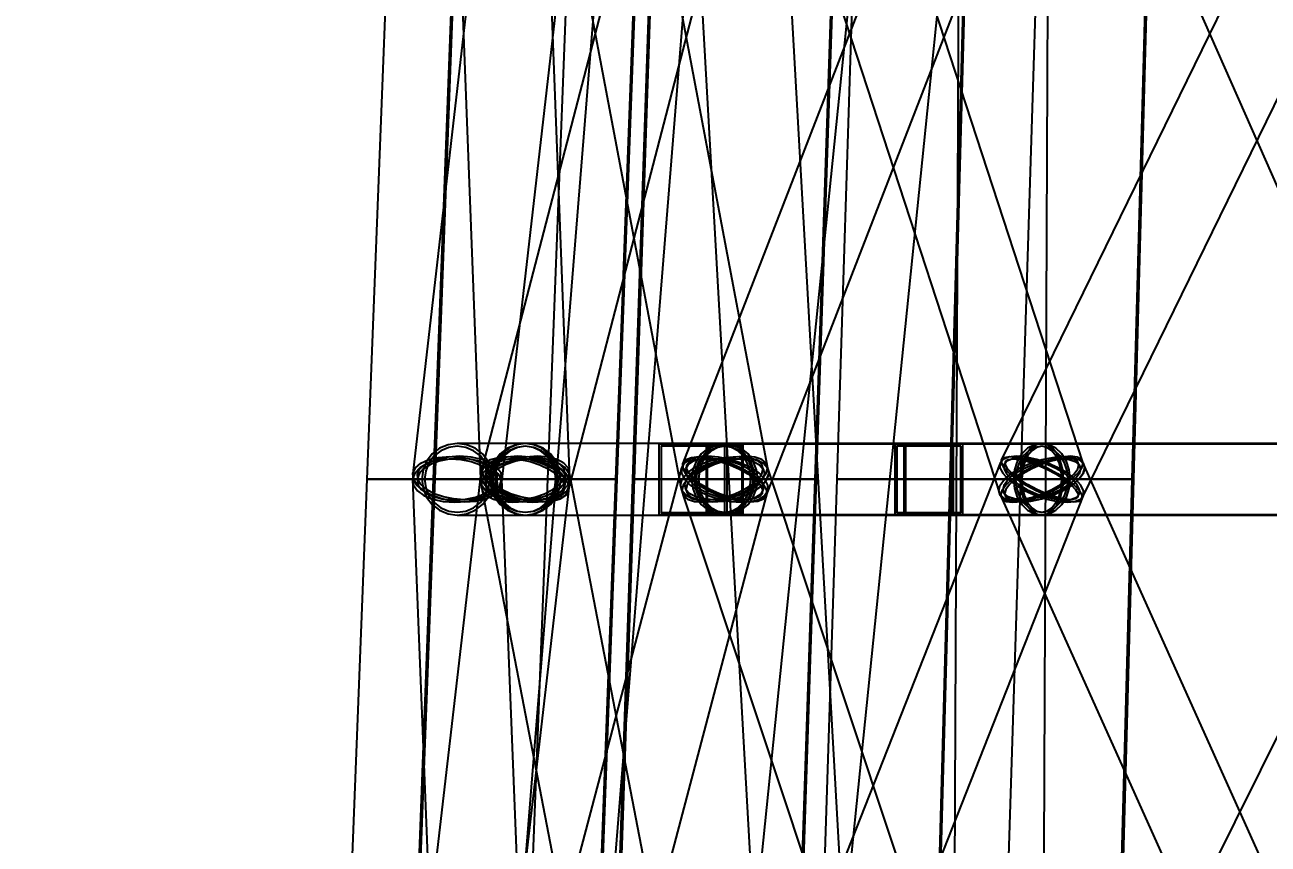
# Model space of a CAD drawing. Header units: millimetres. Extents: x -123812 to 252100, y -3000 to 639000.
# Drawn here: x -13789 to -6728, y 432928 to 437581 of the extents above; entities that cross this region are included whole.
import ezdxf

# ---------------------------------------------------------------- set-up
doc = ezdxf.new("R2010")
doc.units = ezdxf.units.MM
doc.layers.add('D-STR-DIM', color=7, linetype='Continuous', lineweight=13)
doc.layers.add('D-STR-STRC', color=7, linetype='Continuous', lineweight=25)
doc.styles.add('OpenSansCondensed-Light', font='OpenSansCondensed-Light.ttf')
doc.styles.add('TOWER_UNICODE', font='Arial Unicode.ttf')
doc.dimstyles.new('EZDXF', dxfattribs={"dimtxt": 0.25, "dimasz": 0.175, "dimexe": 0.375, "dimexo": 0.125, "dimgap": 0.1, "dimtad": 1, "dimlfac": 100, "dimzin": 12, "dimdsep": 46, "dimtxsty": 'OpenSansCondensed-Light', "dimblk": 'ARCHTICK', "dimcen": 2.5, "dimazin": 3, "dimtfac": 0.5, "dimtmove": 2, "dimatfit": 3})

# ---------------------------------------------------------------- blocks, each defined once
blk = doc.blocks.new('_ARCHTICK')
at = {"color": 0, "linetype": 'BYBLOCK', "const_width": 0.15}
blk.add_lwpolyline([(-0.5, -0.5), (0.5, 0.5)], dxfattribs=at)

msp = doc.modelspace()

# ---------------------------------------------------------------- linework, layer by layer
at = {"layer": 'D-STR-STRC'}
for points in [[(-9563, 450020.2), (-11576, 425020.2), (-11567.4, 425013.4), (-11542.1, 425005.7), (-11501.8, 424997.5), (-11449.4, 424989.6), (-11388.3, 424982.4), (-11322.8, 424976.3), (-11257.3, 424971.9), (-11196.2, 424969.4), (-11143.8, 424969), (-11103.5, 424970.7), (-11078.2, 424974.3), (-11069.6, 424979.8), (-9056.6, 449979.8)], [(-10637.3, 449985.8), (-9226.6, 424985.8), (-9218, 424980), (-9192.6, 424975.6), (-9152.3, 424972.8), (-9099.8, 424971.9), (-9038.7, 424972.9), (-8973, 424975.7), (-8907.4, 424980.2), (-8846.2, 424986.1), (-8793.7, 424992.9), (-8753.4, 425000.2), (-8728.1, 425007.4), (-8719.4, 425014.2), (-10130.1, 450014.2)], [(-7854.1, 450025.7), (-10404.4, 425025.7), (-10395.8, 425020.2), (-10370.6, 425013.4), (-10330.4, 425005.7), (-10278.1, 424997.6), (-10217.1, 424989.6), (-10151.7, 424982.4), (-10086.3, 424976.3), (-10025.4, 424971.9), (-9973.1, 424969.4), (-9932.9, 424969), (-9907.7, 424970.7), (-9899, 424974.3), (-7348.7, 449974.3)], [(-8433.5, 450001.1), (-8542.9, 425001.1), (-8534.2, 424991.8), (-8508.8, 424983), (-8468.5, 424975.4), (-8415.9, 424969.5), (-8354.6, 424965.6), (-8288.9, 424964.1), (-8223.1, 424965.1), (-8161.9, 424968.4), (-8109.3, 424973.9), (-8068.9, 424981.1), (-8043.5, 424989.7), (-8034.9, 424998.9), (-7925.5, 449998.9)], [(-9892.3, 440064.4), (-11192.9, 435064.4), (-11192.3, 435033.3), (-11174.9, 435000), (-11142.1, 434966.7), (-11096, 434935.6), (-11039.7, 434909), (-10977.2, 434888.5), (-10912.5, 434875.7), (-10850.3, 434871.3), (-10794.6, 434875.7), (-10749.4, 434888.5), (-10717.6, 434909), (-10701.5, 434935.6), (-9400.9, 439935.6)], [(-8113.5, 440091), (-10052.1, 435091), (-10052.5, 435064.4), (-10036.8, 435033.3), (-10005.9, 435000), (-9962, 434966.7), (-9908.1, 434935.6), (-9847.9, 434909), (-9785.4, 434888.5), (-9724.9, 434875.7), (-9670.6, 434871.3), (-9626.1, 434875.7), (-9594.4, 434888.5), (-9577.8, 434909), (-7639.3, 439909)], [(-9881.9, 439909), (-8249.2, 434909), (-8224.8, 434888.5), (-8186, 434875.7), (-8135.5, 434871.3), (-8076.7, 434875.7), (-8013.6, 434888.5), (-7950.5, 434909), (-7891.8, 434935.6), (-7841.3, 434966.7), (-7802.7, 435000), (-7778.4, 435033.3), (-7770.1, 435064.4), (-7778.5, 435091), (-9411.2, 440091)], [(-5797.7, 440111.5), (-8242.1, 435111.5), (-8242.4, 435091), (-8227.1, 435064.4), (-8197.3, 435033.3), (-8155, 435000), (-8103, 434966.7), (-8045, 434935.6), (-7984.9, 434909), (-7926.7, 434888.5), (-7874.5, 434875.7), (-7831.8, 434871.3), (-7801.5, 434875.7), (-7785.7, 434888.5), (-5341.2, 439888.5)], [(-8102.7, 439888.5), (-5893, 434888.5), (-5869, 434875.7), (-5831.3, 434871.3), (-5782.3, 434875.7), (-5725.5, 434888.5), (-5664.6, 434909), (-5603.9, 434935.6), (-5547.5, 434966.7), (-5499.2, 435000), (-5462.3, 435033.3), (-5439.3, 435064.4), (-5431.8, 435091), (-5440.4, 435111.5), (-7650.1, 440111.5)], [(-11011, 440033.3), (-11585, 435033.3), (-11582.4, 435000), (-11562.9, 434966.7), (-11527.7, 434935.6), (-11479.2, 434909), (-11420.9, 434888.5), (-11356.5, 434875.7), (-11290.6, 434871.3), (-11227.6, 434875.7), (-11171.8, 434888.5), (-11127, 434909), (-11096.2, 434935.6), (-11081.6, 434966.7), (-10507.7, 439966.7)], [(-11392.3, 440000), (-11200.6, 435000), (-11195.7, 434966.7), (-11173.8, 434935.6), (-11136.5, 434909), (-11086.3, 434888.5), (-11026.6, 434875.7), (-10961.4, 434871.3), (-10895.4, 434875.7), (-10832.8, 434888.5), (-10778, 434909), (-10734.8, 434935.6), (-10706, 434966.7), (-10693.7, 435000), (-10885.4, 440000)], [(-11009.9, 439966.7), (-10065.5, 434966.7), (-10058.4, 434935.6), (-10034.8, 434909), (-9996.1, 434888.5), (-9945.2, 434875.7), (-9885.3, 434871.3), (-9820.6, 434875.7), (-9755.6, 434888.5), (-9694.6, 434909), (-9641.8, 434935.6), (-9600.8, 434966.7), (-9574.4, 435000), (-9564.4, 435033.3), (-10508.8, 440033.3)], [(-5666.7, 435203.2), (-8013.9, 435203.2), (-8045.9, 435196.3), (-8075.7, 435176), (-8101.3, 435143.7), (-8121, 435101.6), (-8133.4, 435052.6), (-8137.6, 435000), (-8133.4, 434947.4), (-8121, 434898.4), (-8101.3, 434856.3), (-8075.7, 434824), (-8045.9, 434803.7), (-8013.9, 434796.8), (-5666.7, 434796.8)], [(-5666.7, 435203.2), (-8013.9, 435203.2), (-8045.9, 435196.3), (-8075.7, 435176), (-8101.3, 435143.7), (-8121, 435101.6), (-8133.4, 435052.6), (-8137.6, 435000), (-8133.4, 434947.4), (-8121, 434898.4), (-8101.3, 434856.3), (-8075.7, 434824), (-8045.9, 434803.7), (-8013.9, 434796.8), (-5666.7, 434796.8)], [(-11276.1, 429966.3), (-10695.5, 434966.3), (-10698, 435000), (-10717.4, 435033.7), (-10752.5, 435065.2), (-10800.9, 435092.2), (-10859.2, 435112.9), (-10923.6, 435125.9), (-10989.5, 435130.4), (-11052.5, 435125.9), (-11108.4, 435112.9), (-11153.3, 435092.2), (-11184.1, 435065.2), (-11198.8, 435033.7), (-11779.4, 430033.7)], [(-10881.5, 430000), (-11079.9, 435000), (-11084.8, 435033.7), (-11106.6, 435065.2), (-11143.9, 435092.2), (-11194.1, 435112.9), (-11253.8, 435125.9), (-11318.9, 435130.4), (-11385, 435125.9), (-11447.5, 435112.9), (-11502.3, 435092.2), (-11545.6, 435065.2), (-11574.4, 435033.7), (-11586.8, 435000), (-11388.4, 430000)], [(-10889.5, 429934.8), (-9569.5, 434934.8), (-9569.9, 434966.3), (-9587, 435000), (-9619.7, 435033.7), (-9665.7, 435065.2), (-9721.8, 435092.2), (-9784.3, 435112.9), (-9848.9, 435125.9), (-9911.2, 435130.4), (-9966.9, 435125.9), (-10012.2, 435112.9), (-10044.2, 435092.2), (-10060.4, 435065.2), (-11380.5, 430065.2)], [(-9732.9, 430033.7), (-10696.7, 435033.7), (-10703.8, 435065.2), (-10727.5, 435092.2), (-10766.1, 435112.9), (-10817.1, 435125.9), (-10876.9, 435130.4), (-10941.5, 435125.9), (-11006.5, 435112.9), (-11067.5, 435092.2), (-11120.3, 435065.2), (-11161.2, 435033.7), (-11187.6, 435000), (-11197.6, 434966.3), (-10233.8, 429966.3)], [(-9746.7, 429907.8), (-7777.2, 434907.8), (-7776.6, 434934.8), (-7792.1, 434966.3), (-7822.8, 435000), (-7866.4, 435033.7), (-7920.1, 435065.2), (-7980.3, 435092.2), (-8042.7, 435112.9), (-8103.1, 435125.9), (-8157.5, 435130.4), (-8202, 435125.9), (-8233.8, 435112.9), (-8250.5, 435092.2), (-10220, 430092.2)], [(-7916.4, 430092.2), (-9580, 435092.2), (-9604.4, 435112.9), (-9643.2, 435125.9), (-9693.7, 435130.4), (-9752.4, 435125.9), (-9815.5, 435112.9), (-9878.4, 435092.2), (-9937.1, 435065.2), (-9987.4, 435033.7), (-10026, 435000), (-10050.2, 434966.3), (-10058.4, 434934.8), (-10050, 434907.8), (-8386.4, 429907.8)], [(-5894.2, 435112.9), (-8378.9, 430112.9), (-8379.4, 430092.2), (-8364.3, 430065.2), (-8334.7, 430033.7), (-8292.7, 430000), (-8241, 429966.3), (-8183.2, 429934.8), (-8123.2, 429907.8), (-8065.2, 429887.1), (-8013, 429874.1), (-7970.2, 429869.6), (-7939.8, 429874.1), (-7923.8, 429887.1), (-5439.1, 434887.1)], [(-5538.2, 430112.9), (-7788.2, 435112.9), (-7812.1, 435125.9), (-7849.8, 435130.4), (-7898.7, 435125.9), (-7955.5, 435112.9), (-8016.2, 435092.2), (-8076.7, 435065.2), (-8133, 435033.7), (-8181.2, 435000), (-8217.9, 434966.3), (-8240.8, 434934.8), (-8248.2, 434907.8), (-8239.6, 434887.1), (-5989.6, 429887.1)]]:
    msp.add_lwpolyline(points, dxfattribs=at)
for points in [[(-11847.2, 435000), (-10819.5, 435000), (-10625.5, 440000), (-11652.2, 440000)], [(-11469.5, 435000), (-10424.9, 435000), (-10238.2, 440000), (-11280.5, 440000)], [(-11461, 435000), (-10433.3, 435000), (-10246, 440000), (-11272.7, 440000)], [(-10337.3, 435000), (-9292.6, 435000), (-9125.4, 440000), (-10167.7, 440000)], [(-10328.8, 435000), (-9301.1, 435000), (-9133.2, 440000), (-10159.9, 440000)], [(-9177.9, 435000), (-8133.3, 435000), (-7975.7, 440000), (-9018.1, 440000)], [(-8536.2, 435000), (-7491.6, 435000), (-7355.2, 440000), (-8397.5, 440000)], [(-8527.7, 435000), (-7500.1, 435000), (-7363, 440000), (-8389.7, 440000)], [(-11534.8, 435000), (-11527.9, 434947.4), (-11507.8, 434898.4), (-11475.8, 434856.3), (-11434.1, 434824), (-11385.5, 434803.7), (-11333.3, 434796.8), (-10947.2, 434796.8), (-10895, 434803.7), (-10846.4, 434824), (-10804.7, 434856.3), (-10772.7, 434898.4), (-10752.6, 434947.4), (-10745.7, 435000), (-10752.6, 435052.6), (-10772.7, 435101.6), (-10804.7, 435143.7), (-10846.4, 435176), (-10895, 435196.3), (-10947.2, 435203.2), (-11333.3, 435203.2), (-11385.5, 435196.3), (-11434.1, 435176), (-11475.8, 435143.7), (-11507.8, 435101.6), (-11527.9, 435052.6)], [(-11534.8, 435000), (-11527.9, 434947.4), (-11507.8, 434898.4), (-11475.8, 434856.3), (-11434.1, 434824), (-11385.5, 434803.7), (-11333.3, 434796.8), (-11281.2, 434803.7), (-11232.6, 434824), (-11190.9, 434856.3), (-11158.9, 434898.4), (-11138.7, 434947.4), (-11131.9, 435000), (-11138.7, 435052.6), (-11158.9, 435101.6), (-11190.9, 435143.7), (-11232.6, 435176), (-11281.2, 435196.3), (-11333.3, 435203.2), (-11385.5, 435196.3), (-11434.1, 435176), (-11475.8, 435143.7), (-11507.8, 435101.6), (-11527.9, 435052.6)], [(-11534.8, 435000), (-11527.9, 434947.4), (-11507.8, 434898.4), (-11475.8, 434856.3), (-11434.1, 434824), (-11385.5, 434803.7), (-11333.3, 434796.8), (-10947.2, 434796.8), (-10895, 434803.7), (-10846.4, 434824), (-10804.7, 434856.3), (-10772.7, 434898.4), (-10752.6, 434947.4), (-10745.7, 435000), (-10752.6, 435052.6), (-10772.7, 435101.6), (-10804.7, 435143.7), (-10846.4, 435176), (-10895, 435196.3), (-10947.2, 435203.2), (-11333.3, 435203.2), (-11385.5, 435196.3), (-11434.1, 435176), (-11475.8, 435143.7), (-11507.8, 435101.6), (-11527.9, 435052.6)], [(-11534.8, 435000), (-11527.9, 434947.4), (-11507.8, 434898.4), (-11475.8, 434856.3), (-11434.1, 434824), (-11385.5, 434803.7), (-11333.3, 434796.8), (-11281.2, 434803.7), (-11232.6, 434824), (-11190.9, 434856.3), (-11158.9, 434898.4), (-11138.7, 434947.4), (-11131.9, 435000), (-11138.7, 435052.6), (-11158.9, 435101.6), (-11190.9, 435143.7), (-11232.6, 435176), (-11281.2, 435196.3), (-11333.3, 435203.2), (-11385.5, 435196.3), (-11434.1, 435176), (-11475.8, 435143.7), (-11507.8, 435101.6), (-11527.9, 435052.6)], [(-11518.9, 435000), (-11512.6, 434951.5), (-11494.1, 434906.4), (-11464.6, 434867.6), (-11426.1, 434837.9), (-11381.4, 434819.2), (-11333.3, 434812.8), (-11285.3, 434819.2), (-11240.5, 434837.9), (-11202.1, 434867.6), (-11172.6, 434906.4), (-11154.1, 434951.5), (-11147.7, 435000), (-11154.1, 435048.5), (-11172.6, 435093.6), (-11202.1, 435132.4), (-11240.5, 435162.1), (-11285.3, 435180.8), (-11333.3, 435187.2), (-11381.4, 435180.8), (-11426.1, 435162.1), (-11464.6, 435132.4), (-11494.1, 435093.6), (-11512.6, 435048.5)], [(-11518.9, 435000), (-11512.6, 434951.5), (-11494.1, 434906.4), (-11464.6, 434867.6), (-11426.1, 434837.9), (-11381.4, 434819.2), (-11333.3, 434812.8), (-11285.3, 434819.2), (-11240.5, 434837.9), (-11202.1, 434867.6), (-11172.6, 434906.4), (-11154.1, 434951.5), (-11147.7, 435000), (-11154.1, 435048.5), (-11172.6, 435093.6), (-11202.1, 435132.4), (-11240.5, 435162.1), (-11285.3, 435180.8), (-11333.3, 435187.2), (-11381.4, 435180.8), (-11426.1, 435162.1), (-11464.6, 435132.4), (-11494.1, 435093.6), (-11512.6, 435048.5)], [(-11148.6, 435000), (-11141.8, 434947.4), (-11121.6, 434898.4), (-11089.6, 434856.3), (-11047.9, 434824), (-10999.3, 434803.7), (-10947.2, 434796.8), (-10895, 434803.7), (-10846.4, 434824), (-10804.7, 434856.3), (-10772.7, 434898.4), (-10752.6, 434947.4), (-10745.7, 435000), (-10752.6, 435052.6), (-10772.7, 435101.6), (-10804.7, 435143.7), (-10846.4, 435176), (-10895, 435196.3), (-10947.2, 435203.2), (-10999.3, 435196.3), (-11047.9, 435176), (-11089.6, 435143.7), (-11121.6, 435101.6), (-11141.8, 435052.6)], [(-11148.6, 435000), (-11141.8, 434947.4), (-11121.6, 434898.4), (-11089.6, 434856.3), (-11047.9, 434824), (-10999.3, 434803.7), (-10947.2, 434796.8), (-10895, 434803.7), (-10846.4, 434824), (-10804.7, 434856.3), (-10772.7, 434898.4), (-10752.6, 434947.4), (-10745.7, 435000), (-10752.6, 435052.6), (-10772.7, 435101.6), (-10804.7, 435143.7), (-10846.4, 435176), (-10895, 435196.3), (-10947.2, 435203.2), (-10999.3, 435196.3), (-11047.9, 435176), (-11089.6, 435143.7), (-11121.6, 435101.6), (-11141.8, 435052.6)], [(-11134.9, 435000), (-11128.5, 434947.4), (-11109.7, 434898.4), (-11079.9, 434856.3), (-11041, 434824), (-10995.7, 434803.7), (-10947.2, 434796.8), (-9815, 434796.8), (-9766.4, 434803.7), (-9721.1, 434824), (-9682.2, 434856.3), (-9652.4, 434898.4), (-9633.6, 434947.4), (-9627.2, 435000), (-9633.6, 435052.6), (-9652.4, 435101.6), (-9682.2, 435143.7), (-9721.1, 435176), (-9766.4, 435196.3), (-9815, 435203.2), (-10947.2, 435203.2), (-10995.7, 435196.3), (-11041, 435176), (-11079.9, 435143.7), (-11109.7, 435101.6), (-11128.5, 435052.6)], [(-11134.9, 435000), (-11128.5, 434947.4), (-11109.7, 434898.4), (-11079.9, 434856.3), (-11041, 434824), (-10995.7, 434803.7), (-10947.2, 434796.8), (-10898.6, 434803.7), (-10853.3, 434824), (-10814.4, 434856.3), (-10784.6, 434898.4), (-10765.8, 434947.4), (-10759.4, 435000), (-10765.8, 435052.6), (-10784.6, 435101.6), (-10814.4, 435143.7), (-10853.3, 435176), (-10898.6, 435196.3), (-10947.2, 435203.2), (-10995.7, 435196.3), (-11041, 435176), (-11079.9, 435143.7), (-11109.7, 435101.6), (-11128.5, 435052.6)], [(-11134.9, 435000), (-11128.5, 434947.4), (-11109.7, 434898.4), (-11079.9, 434856.3), (-11041, 434824), (-10995.7, 434803.7), (-10947.2, 434796.8), (-9815, 434796.8), (-9766.4, 434803.7), (-9721.1, 434824), (-9682.2, 434856.3), (-9652.4, 434898.4), (-9633.6, 434947.4), (-9627.2, 435000), (-9633.6, 435052.6), (-9652.4, 435101.6), (-9682.2, 435143.7), (-9721.1, 435176), (-9766.4, 435196.3), (-9815, 435203.2), (-10947.2, 435203.2), (-10995.7, 435196.3), (-11041, 435176), (-11079.9, 435143.7), (-11109.7, 435101.6), (-11128.5, 435052.6)], [(-11134.9, 435000), (-11128.5, 434947.4), (-11109.7, 434898.4), (-11079.9, 434856.3), (-11041, 434824), (-10995.7, 434803.7), (-10947.2, 434796.8), (-10898.6, 434803.7), (-10853.3, 434824), (-10814.4, 434856.3), (-10784.6, 434898.4), (-10765.8, 434947.4), (-10759.4, 435000), (-10765.8, 435052.6), (-10784.6, 435101.6), (-10814.4, 435143.7), (-10853.3, 435176), (-10898.6, 435196.3), (-10947.2, 435203.2), (-10995.7, 435196.3), (-11041, 435176), (-11079.9, 435143.7), (-11109.7, 435101.6), (-11128.5, 435052.6)], [(-11132.8, 435000), (-11126.4, 434951.5), (-11107.9, 434906.4), (-11078.4, 434867.6), (-11040, 434837.9), (-10995.2, 434819.2), (-10947.2, 434812.8), (-10899.1, 434819.2), (-10854.4, 434837.9), (-10815.9, 434867.6), (-10786.4, 434906.4), (-10767.9, 434951.5), (-10761.6, 435000), (-10767.9, 435048.5), (-10786.4, 435093.6), (-10815.9, 435132.4), (-10854.4, 435162.1), (-10899.1, 435180.8), (-10947.2, 435187.2), (-10995.2, 435180.8), (-11040, 435162.1), (-11078.4, 435132.4), (-11107.9, 435093.6), (-11126.4, 435048.5)], [(-11132.8, 435000), (-11126.4, 434951.5), (-11107.9, 434906.4), (-11078.4, 434867.6), (-11040, 434837.9), (-10995.2, 434819.2), (-10947.2, 434812.8), (-10899.1, 434819.2), (-10854.4, 434837.9), (-10815.9, 434867.6), (-10786.4, 434906.4), (-10767.9, 434951.5), (-10761.6, 435000), (-10767.9, 435048.5), (-10786.4, 435093.6), (-10815.9, 435132.4), (-10854.4, 435162.1), (-10899.1, 435180.8), (-10947.2, 435187.2), (-10995.2, 435180.8), (-11040, 435162.1), (-11078.4, 435132.4), (-11107.9, 435093.6), (-11126.4, 435048.5)], [(-11120.1, 435000), (-11114.2, 434951.5), (-11096.9, 434906.4), (-11069.5, 434867.6), (-11033.6, 434837.9), (-10991.9, 434819.2), (-10947.2, 434812.8), (-10902.4, 434819.2), (-10860.7, 434837.9), (-10824.9, 434867.6), (-10797.4, 434906.4), (-10780.1, 434951.5), (-10774.2, 435000), (-10780.1, 435048.5), (-10797.4, 435093.6), (-10824.9, 435132.4), (-10860.7, 435162.1), (-10902.4, 435180.8), (-10947.2, 435187.2), (-10991.9, 435180.8), (-11033.6, 435162.1), (-11069.5, 435132.4), (-11096.9, 435093.6), (-11114.2, 435048.5)], [(-11120.1, 435000), (-11114.2, 434951.5), (-11096.9, 434906.4), (-11069.5, 434867.6), (-11033.6, 434837.9), (-10991.9, 434819.2), (-10947.2, 434812.8), (-10902.4, 434819.2), (-10860.7, 434837.9), (-10824.9, 434867.6), (-10797.4, 434906.4), (-10780.1, 434951.5), (-10774.2, 435000), (-10780.1, 435048.5), (-10797.4, 435093.6), (-10824.9, 435132.4), (-10860.7, 435162.1), (-10902.4, 435180.8), (-10947.2, 435187.2), (-10991.9, 435180.8), (-11033.6, 435162.1), (-11069.5, 435132.4), (-11096.9, 435093.6), (-11114.2, 435048.5)], [(-10187.8, 434800), (-8462.4, 434800), (-8462.4, 435200), (-10187.8, 435200)], [(-9801.4, 435200), (-10187.8, 435200), (-10187.8, 434800), (-9801.4, 434800)], [(-10187.8, 434800), (-8462.4, 434800), (-8462.4, 435200), (-10187.8, 435200)], [(-9801.4, 435200), (-10187.8, 435200), (-10187.8, 434800), (-9801.4, 434800)], [(-9813, 435188), (-10176.2, 435188), (-10176.2, 434812), (-9813, 434812)], [(-9813, 435188), (-10176.2, 435188), (-10176.2, 434812), (-9813, 434812)], [(-10002.7, 435000), (-9996.3, 434947.4), (-9977.5, 434898.4), (-9947.7, 434856.3), (-9908.8, 434824), (-9863.5, 434803.7), (-9815, 434796.8), (-9766.4, 434803.7), (-9721.1, 434824), (-9682.2, 434856.3), (-9652.4, 434898.4), (-9633.6, 434947.4), (-9627.2, 435000), (-9633.6, 435052.6), (-9652.4, 435101.6), (-9682.2, 435143.7), (-9721.1, 435176), (-9766.4, 435196.3), (-9815, 435203.2), (-9863.5, 435196.3), (-9908.8, 435176), (-9947.7, 435143.7), (-9977.5, 435101.6), (-9996.3, 435052.6)], [(-10002.7, 435000), (-9996.3, 434947.4), (-9977.5, 434898.4), (-9947.7, 434856.3), (-9908.8, 434824), (-9863.5, 434803.7), (-9815, 434796.8), (-9766.4, 434803.7), (-9721.1, 434824), (-9682.2, 434856.3), (-9652.4, 434898.4), (-9633.6, 434947.4), (-9627.2, 435000), (-9633.6, 435052.6), (-9652.4, 435101.6), (-9682.2, 435143.7), (-9721.1, 435176), (-9766.4, 435196.3), (-9815, 435203.2), (-9863.5, 435196.3), (-9908.8, 435176), (-9947.7, 435143.7), (-9977.5, 435101.6), (-9996.3, 435052.6)], [(-9987.9, 435000), (-9982, 434951.5), (-9964.7, 434906.4), (-9937.2, 434867.6), (-9901.4, 434837.9), (-9859.7, 434819.2), (-9815, 434812.8), (-9770.2, 434819.2), (-9728.5, 434837.9), (-9692.7, 434867.6), (-9665.2, 434906.4), (-9647.9, 434951.5), (-9642, 435000), (-9647.9, 435048.5), (-9665.2, 435093.6), (-9692.7, 435132.4), (-9728.5, 435162.1), (-9770.2, 435180.8), (-9815, 435187.2), (-9859.7, 435180.8), (-9901.4, 435162.1), (-9937.2, 435132.4), (-9964.7, 435093.6), (-9982, 435048.5)], [(-9987.9, 435000), (-9982, 434951.5), (-9964.7, 434906.4), (-9937.2, 434867.6), (-9901.4, 434837.9), (-9859.7, 434819.2), (-9815, 434812.8), (-9770.2, 434819.2), (-9728.5, 434837.9), (-9692.7, 434867.6), (-9665.2, 434906.4), (-9647.9, 434951.5), (-9642, 435000), (-9647.9, 435048.5), (-9665.2, 435093.6), (-9692.7, 435132.4), (-9728.5, 435162.1), (-9770.2, 435180.8), (-9815, 435187.2), (-9859.7, 435180.8), (-9901.4, 435162.1), (-9937.2, 435132.4), (-9964.7, 435093.6), (-9982, 435048.5)], [(-9976.2, 435000), (-9970.7, 434947.4), (-9954.6, 434898.4), (-9928.9, 434856.3), (-9895.6, 434824), (-9856.7, 434803.7), (-9815, 434796.8), (-8013.9, 434796.8), (-7972.2, 434803.7), (-7933.3, 434824), (-7899.9, 434856.3), (-7874.3, 434898.4), (-7858.2, 434947.4), (-7852.7, 435000), (-7858.2, 435052.6), (-7874.3, 435101.6), (-7899.9, 435143.7), (-7933.3, 435176), (-7972.2, 435196.3), (-8013.9, 435203.2), (-9815, 435203.2), (-9856.7, 435196.3), (-9895.6, 435176), (-9928.9, 435143.7), (-9954.6, 435101.6), (-9970.7, 435052.6)], [(-9976.2, 435000), (-9970.7, 434947.4), (-9954.6, 434898.4), (-9928.9, 434856.3), (-9895.6, 434824), (-9856.7, 434803.7), (-9815, 434796.8), (-9773.2, 434803.7), (-9734.3, 434824), (-9701, 434856.3), (-9675.3, 434898.4), (-9659.2, 434947.4), (-9653.7, 435000), (-9659.2, 435052.6), (-9675.3, 435101.6), (-9701, 435143.7), (-9734.3, 435176), (-9773.2, 435196.3), (-9815, 435203.2), (-9856.7, 435196.3), (-9895.6, 435176), (-9928.9, 435143.7), (-9954.6, 435101.6), (-9970.7, 435052.6)], [(-9976.2, 435000), (-9970.7, 434947.4), (-9954.6, 434898.4), (-9928.9, 434856.3), (-9895.6, 434824), (-9856.7, 434803.7), (-9815, 434796.8), (-8013.9, 434796.8), (-7972.2, 434803.7), (-7933.3, 434824), (-7899.9, 434856.3), (-7874.3, 434898.4), (-7858.2, 434947.4), (-7852.7, 435000), (-7858.2, 435052.6), (-7874.3, 435101.6), (-7899.9, 435143.7), (-7933.3, 435176), (-7972.2, 435196.3), (-8013.9, 435203.2), (-9815, 435203.2), (-9856.7, 435196.3), (-9895.6, 435176), (-9928.9, 435143.7), (-9954.6, 435101.6), (-9970.7, 435052.6)], [(-9976.2, 435000), (-9970.7, 434947.4), (-9954.6, 434898.4), (-9928.9, 434856.3), (-9895.6, 434824), (-9856.7, 434803.7), (-9815, 434796.8), (-9773.2, 434803.7), (-9734.3, 434824), (-9701, 434856.3), (-9675.3, 434898.4), (-9659.2, 434947.4), (-9653.7, 435000), (-9659.2, 435052.6), (-9675.3, 435101.6), (-9701, 435143.7), (-9734.3, 435176), (-9773.2, 435196.3), (-9815, 435203.2), (-9856.7, 435196.3), (-9895.6, 435176), (-9928.9, 435143.7), (-9954.6, 435101.6), (-9970.7, 435052.6)], [(-9963.5, 435000), (-9958.4, 434951.5), (-9943.6, 434906.4), (-9920, 434867.6), (-9889.2, 434837.9), (-9853.4, 434819.2), (-9815, 434812.8), (-9776.5, 434819.2), (-9740.7, 434837.9), (-9709.9, 434867.6), (-9686.3, 434906.4), (-9671.5, 434951.5), (-9666.4, 435000), (-9671.5, 435048.5), (-9686.3, 435093.6), (-9709.9, 435132.4), (-9740.7, 435162.1), (-9776.5, 435180.8), (-9815, 435187.2), (-9853.4, 435180.8), (-9889.2, 435162.1), (-9920, 435132.4), (-9943.6, 435093.6), (-9958.4, 435048.5)], [(-9963.5, 435000), (-9958.4, 434951.5), (-9943.6, 434906.4), (-9920, 434867.6), (-9889.2, 434837.9), (-9853.4, 434819.2), (-9815, 434812.8), (-9776.5, 434819.2), (-9740.7, 434837.9), (-9709.9, 434867.6), (-9686.3, 434906.4), (-9671.5, 434951.5), (-9666.4, 435000), (-9671.5, 435048.5), (-9686.3, 435093.6), (-9709.9, 435132.4), (-9740.7, 435162.1), (-9776.5, 435180.8), (-9815, 435187.2), (-9853.4, 435180.8), (-9889.2, 435162.1), (-9920, 435132.4), (-9943.6, 435093.6), (-9958.4, 435048.5)], [(-9920.4, 434800), (-4891.9, 434800), (-4891.9, 435200), (-9920.4, 435200)], [(-9709.5, 435200), (-9920.4, 435200), (-9920.4, 434800), (-9709.5, 434800)], [(-9715.8, 435188), (-9914.1, 435188), (-9914.1, 434812), (-9715.8, 434812)], [(-8462.4, 435200), (-8848.8, 435200), (-8848.8, 434800), (-8462.4, 434800)], [(-8462.4, 435200), (-8848.8, 435200), (-8848.8, 434800), (-8462.4, 434800)], [(-8474, 435188), (-8837.2, 435188), (-8837.2, 434812), (-8474, 434812)], [(-8474, 435188), (-8837.2, 435188), (-8837.2, 434812), (-8474, 434812)], [(-8797, 434800), (-4855.9, 434800), (-4855.9, 435200), (-8797, 435200)], [(-8514.2, 435200), (-8797, 435200), (-8797, 434800), (-8514.2, 434800)], [(-8797, 434800), (-4855.9, 434800), (-4855.9, 435200), (-8797, 435200)], [(-8514.2, 435200), (-8797, 435200), (-8797, 434800), (-8514.2, 434800)], [(-8522.7, 435188), (-8788.5, 435188), (-8788.5, 434812), (-8522.7, 434812)], [(-8522.7, 435188), (-8788.5, 435188), (-8788.5, 434812), (-8522.7, 434812)], [(-8175.1, 435000), (-8169.6, 434947.4), (-8153.5, 434898.4), (-8127.9, 434856.3), (-8094.5, 434824), (-8055.6, 434803.7), (-8013.9, 434796.8), (-7972.2, 434803.7), (-7933.3, 434824), (-7899.9, 434856.3), (-7874.3, 434898.4), (-7858.2, 434947.4), (-7852.7, 435000), (-7858.2, 435052.6), (-7874.3, 435101.6), (-7899.9, 435143.7), (-7933.3, 435176), (-7972.2, 435196.3), (-8013.9, 435203.2), (-8055.6, 435196.3), (-8094.5, 435176), (-8127.9, 435143.7), (-8153.5, 435101.6), (-8169.6, 435052.6)], [(-8175.1, 435000), (-8169.6, 434947.4), (-8153.5, 434898.4), (-8127.9, 434856.3), (-8094.5, 434824), (-8055.6, 434803.7), (-8013.9, 434796.8), (-7972.2, 434803.7), (-7933.3, 434824), (-7899.9, 434856.3), (-7874.3, 434898.4), (-7858.2, 434947.4), (-7852.7, 435000), (-7858.2, 435052.6), (-7874.3, 435101.6), (-7899.9, 435143.7), (-7933.3, 435176), (-7972.2, 435196.3), (-8013.9, 435203.2), (-8055.6, 435196.3), (-8094.5, 435176), (-8127.9, 435143.7), (-8153.5, 435101.6), (-8169.6, 435052.6)], [(-8162.4, 435000), (-8157.3, 434951.5), (-8142.5, 434906.4), (-8118.9, 434867.6), (-8088.1, 434837.9), (-8052.3, 434819.2), (-8013.9, 434812.8), (-7975.4, 434819.2), (-7939.6, 434837.9), (-7908.9, 434867.6), (-7885.3, 434906.4), (-7870.4, 434951.5), (-7865.4, 435000), (-7870.4, 435048.5), (-7885.3, 435093.6), (-7908.9, 435132.4), (-7939.6, 435162.1), (-7975.4, 435180.8), (-8013.9, 435187.2), (-8052.3, 435180.8), (-8088.1, 435162.1), (-8118.9, 435132.4), (-8142.5, 435093.6), (-8157.3, 435048.5)], [(-8162.4, 435000), (-8157.3, 434951.5), (-8142.5, 434906.4), (-8118.9, 434867.6), (-8088.1, 434837.9), (-8052.3, 434819.2), (-8013.9, 434812.8), (-7975.4, 434819.2), (-7939.6, 434837.9), (-7908.9, 434867.6), (-7885.3, 434906.4), (-7870.4, 434951.5), (-7865.4, 435000), (-7870.4, 435048.5), (-7885.3, 435093.6), (-7908.9, 435132.4), (-7939.6, 435162.1), (-7975.4, 435180.8), (-8013.9, 435187.2), (-8052.3, 435180.8), (-8088.1, 435162.1), (-8118.9, 435132.4), (-8142.5, 435093.6), (-8157.3, 435048.5)], [(-8137.6, 435000), (-8133.4, 434947.4), (-8121, 434898.4), (-8101.3, 434856.3), (-8075.7, 434824), (-8045.9, 434803.7), (-8013.9, 434796.8), (-7981.9, 434803.7), (-7952, 434824), (-7926.4, 434856.3), (-7906.7, 434898.4), (-7894.4, 434947.4), (-7890.2, 435000), (-7894.4, 435052.6), (-7906.7, 435101.6), (-7926.4, 435143.7), (-7952, 435176), (-7981.9, 435196.3), (-8013.9, 435203.2), (-8045.9, 435196.3), (-8075.7, 435176), (-8101.3, 435143.7), (-8121, 435101.6), (-8133.4, 435052.6)], [(-8137.6, 435000), (-8133.4, 434947.4), (-8121, 434898.4), (-8101.3, 434856.3), (-8075.7, 434824), (-8045.9, 434803.7), (-8013.9, 434796.8), (-7981.9, 434803.7), (-7952, 434824), (-7926.4, 434856.3), (-7906.7, 434898.4), (-7894.4, 434947.4), (-7890.2, 435000), (-7894.4, 435052.6), (-7906.7, 435101.6), (-7926.4, 435143.7), (-7952, 435176), (-7981.9, 435196.3), (-8013.9, 435203.2), (-8045.9, 435196.3), (-8075.7, 435176), (-8101.3, 435143.7), (-8121, 435101.6), (-8133.4, 435052.6)], [(-8127.8, 435000), (-8124, 434951.5), (-8112.6, 434906.4), (-8094.5, 434867.6), (-8070.9, 434837.9), (-8043.4, 434819.2), (-8013.9, 434812.8), (-7984.4, 434819.2), (-7956.9, 434837.9), (-7933.3, 434867.6), (-7915.2, 434906.4), (-7903.8, 434951.5), (-7899.9, 435000), (-7903.8, 435048.5), (-7915.2, 435093.6), (-7933.3, 435132.4), (-7956.9, 435162.1), (-7984.4, 435180.8), (-8013.9, 435187.2), (-8043.4, 435180.8), (-8070.9, 435162.1), (-8094.5, 435132.4), (-8112.6, 435093.6), (-8124, 435048.5)], [(-8127.8, 435000), (-8124, 434951.5), (-8112.6, 434906.4), (-8094.5, 434867.6), (-8070.9, 434837.9), (-8043.4, 434819.2), (-8013.9, 434812.8), (-7984.4, 434819.2), (-7956.9, 434837.9), (-7933.3, 434867.6), (-7915.2, 434906.4), (-7903.8, 434951.5), (-7899.9, 435000), (-7903.8, 435048.5), (-7915.2, 435093.6), (-7933.3, 435132.4), (-7956.9, 435162.1), (-7984.4, 435180.8), (-8013.9, 435187.2), (-8043.4, 435180.8), (-8070.9, 435162.1), (-8094.5, 435132.4), (-8112.6, 435093.6), (-8124, 435048.5)], [(-11586.8, 435000), (-11581.9, 434966.3), (-11560, 434934.8), (-11522.8, 434907.8), (-11472.6, 434887.1), (-11412.9, 434874.1), (-11347.8, 434869.6), (-11281.7, 434874.1), (-11219.1, 434887.1), (-11164.3, 434907.8), (-11121.1, 434934.8), (-11092.3, 434966.3), (-11079.9, 435000), (-11084.8, 435033.7), (-11106.6, 435065.2), (-11143.9, 435092.2), (-11194.1, 435112.9), (-11253.8, 435125.9), (-11318.9, 435130.4), (-11385, 435125.9), (-11447.5, 435112.9), (-11502.3, 435092.2), (-11545.6, 435065.2), (-11574.4, 435033.7)], [(-11084.2, 435000), (-11081.6, 434966.7), (-11096.2, 434935.6), (-11127, 434909), (-11171.8, 434888.5), (-11227.6, 434875.7), (-11290.6, 434871.3), (-11356.5, 434875.7), (-11420.9, 434888.5), (-11479.2, 434909), (-11527.7, 434935.6), (-11562.9, 434966.7), (-11582.4, 435000), (-11585, 435033.3), (-11570.4, 435064.4), (-11539.7, 435091), (-11494.9, 435111.5), (-11439.1, 435124.3), (-11376.1, 435128.7), (-11310.2, 435124.3), (-11245.8, 435111.5), (-11187.4, 435091), (-11139, 435064.4), (-11103.8, 435033.3)], [(-11561.8, 435000), (-11557.4, 434969.6), (-11537.7, 434941.2), (-11504.1, 434916.9), (-11458.9, 434898.2), (-11405.1, 434886.5), (-11346.4, 434882.5), (-11286.8, 434886.5), (-11230.4, 434898.2), (-11181, 434916.9), (-11142, 434941.2), (-11116, 434969.6), (-11104.8, 435000), (-11109.2, 435030.4), (-11128.9, 435058.8), (-11162.5, 435083.1), (-11207.8, 435101.8), (-11261.6, 435113.5), (-11320.3, 435117.5), (-11379.9, 435113.5), (-11436.3, 435101.8), (-11485.7, 435083.1), (-11524.7, 435058.8), (-11550.7, 435030.4)], [(-11108.7, 435000), (-11106.4, 434970), (-11119.6, 434942), (-11147.3, 434917.9), (-11187.7, 434899.5), (-11238, 434887.9), (-11294.8, 434883.9), (-11354.2, 434887.9), (-11412.2, 434899.5), (-11464.9, 434917.9), (-11508.6, 434942), (-11540.3, 434970), (-11557.9, 435000), (-11560.2, 435030), (-11547.1, 435058), (-11519.4, 435082.1), (-11479, 435100.5), (-11428.7, 435112.1), (-11371.9, 435116.1), (-11312.4, 435112.1), (-11254.4, 435100.5), (-11201.8, 435082.1), (-11158.1, 435058), (-11126.4, 435030)], [(-10693.7, 435000), (-10706, 434966.7), (-10734.8, 434935.6), (-10778, 434909), (-10832.8, 434888.5), (-10895.4, 434875.7), (-10961.4, 434871.3), (-11026.6, 434875.7), (-11086.3, 434888.5), (-11136.5, 434909), (-11173.8, 434935.6), (-11195.7, 434966.7), (-11200.6, 435000), (-11188.3, 435033.3), (-11159.5, 435064.4), (-11116.3, 435091), (-11061.5, 435111.5), (-10999, 435124.3), (-10932.9, 435128.7), (-10867.8, 435124.3), (-10808.1, 435111.5), (-10757.8, 435091), (-10720.5, 435064.4), (-10698.6, 435033.3)], [(-11196.3, 435000), (-11176.9, 434966.3), (-11141.8, 434934.8), (-11093.4, 434907.8), (-11035.1, 434887.1), (-10970.8, 434874.1), (-10904.8, 434869.6), (-10841.8, 434874.1), (-10785.9, 434887.1), (-10741, 434907.8), (-10710.2, 434934.8), (-10695.5, 434966.3), (-10698, 435000), (-10717.4, 435033.7), (-10752.5, 435065.2), (-10800.9, 435092.2), (-10859.2, 435112.9), (-10923.6, 435125.9), (-10989.5, 435130.4), (-11052.5, 435125.9), (-11108.4, 435112.9), (-11153.3, 435092.2), (-11184.1, 435065.2), (-11198.8, 435033.7)], [(-11187.6, 435000), (-11197.6, 434966.3), (-11190.5, 434934.8), (-11166.9, 434907.8), (-11128.2, 434887.1), (-11077.3, 434874.1), (-11017.4, 434869.6), (-10952.8, 434874.1), (-10887.8, 434887.1), (-10826.8, 434907.8), (-10774.1, 434934.8), (-10733.1, 434966.3), (-10706.7, 435000), (-10696.7, 435033.7), (-10703.8, 435065.2), (-10727.5, 435092.2), (-10766.1, 435112.9), (-10817.1, 435125.9), (-10876.9, 435130.4), (-10941.5, 435125.9), (-11006.5, 435112.9), (-11067.5, 435092.2), (-11120.3, 435065.2), (-11161.2, 435033.7)], [(-10719.4, 435000), (-10702.1, 434966.7), (-10701.5, 434935.6), (-10717.6, 434909), (-10749.4, 434888.5), (-10794.6, 434875.7), (-10850.3, 434871.3), (-10912.5, 434875.7), (-10977.2, 434888.5), (-11039.7, 434909), (-11096, 434935.6), (-11142.1, 434966.7), (-11174.9, 435000), (-11192.3, 435033.3), (-11192.9, 435064.4), (-11176.7, 435091), (-11145, 435111.5), (-11099.7, 435124.3), (-11044, 435128.7), (-10981.8, 435124.3), (-10917.2, 435111.5), (-10854.6, 435091), (-10798.3, 435064.4), (-10752.2, 435033.3)], [(-10718.6, 435000), (-10729.8, 434970), (-10755.7, 434942), (-10794.7, 434917.9), (-10844.1, 434899.5), (-10900.5, 434887.9), (-10960, 434883.9), (-11018.7, 434887.9), (-11072.6, 434899.5), (-11117.8, 434917.9), (-11151.5, 434942), (-11171.2, 434970), (-11175.7, 435000), (-11164.6, 435030), (-11138.6, 435058), (-11099.6, 435082.1), (-11050.3, 435100.5), (-10993.9, 435112.1), (-10934.3, 435116.1), (-10875.6, 435112.1), (-10821.8, 435100.5), (-10776.5, 435082.1), (-10742.8, 435058), (-10723.1, 435030)], [(-11171.8, 435000), (-11154.3, 434969.6), (-11122.6, 434941.2), (-11079, 434916.9), (-11026.4, 434898.2), (-10968.4, 434886.5), (-10909, 434882.5), (-10852.2, 434886.5), (-10801.8, 434898.2), (-10761.3, 434916.9), (-10733.5, 434941.2), (-10720.3, 434969.6), (-10722.5, 435000), (-10740, 435030.4), (-10771.7, 435058.8), (-10815.3, 435083.1), (-10867.9, 435101.8), (-10925.9, 435113.5), (-10985.3, 435117.5), (-11042.2, 435113.5), (-11092.5, 435101.8), (-11133, 435083.1), (-11160.8, 435058.8), (-11174, 435030.4)], [(-11163.9, 435000), (-11172.9, 434969.6), (-11166.6, 434941.2), (-11145.2, 434916.9), (-11110.4, 434898.2), (-11064.5, 434886.5), (-11010.5, 434882.5), (-10952.2, 434886.5), (-10893.6, 434898.2), (-10838.7, 434916.9), (-10791.1, 434941.2), (-10754.2, 434969.6), (-10730.4, 435000), (-10721.4, 435030.4), (-10727.7, 435058.8), (-10749.1, 435083.1), (-10783.9, 435101.8), (-10829.9, 435113.5), (-10883.8, 435117.5), (-10942.1, 435113.5), (-11000.7, 435101.8), (-11055.7, 435083.1), (-11103.2, 435058.8), (-11140.2, 435030.4)], [(-10741.8, 435000), (-10726.2, 434970), (-10725.6, 434942), (-10740.2, 434917.9), (-10768.8, 434899.5), (-10809.6, 434887.9), (-10859.8, 434883.9), (-10915.9, 434887.9), (-10974.2, 434899.5), (-11030.6, 434917.9), (-11081.3, 434942), (-11122.9, 434970), (-11152.5, 435000), (-11168.1, 435030), (-11168.7, 435058), (-11154.1, 435082.1), (-11125.5, 435100.5), (-11084.7, 435112.1), (-11034.5, 435116.1), (-10978.4, 435112.1), (-10920.1, 435100.5), (-10863.7, 435082.1), (-10813, 435058), (-10771.4, 435030)], [(-9574.4, 435000), (-9600.8, 434966.7), (-9641.8, 434935.6), (-9694.6, 434909), (-9755.6, 434888.5), (-9820.6, 434875.7), (-9885.3, 434871.3), (-9945.2, 434875.7), (-9996.1, 434888.5), (-10034.8, 434909), (-10058.4, 434935.6), (-10065.5, 434966.7), (-10055.5, 435000), (-10029.1, 435033.3), (-9988.1, 435064.4), (-9935.3, 435091), (-9874.3, 435111.5), (-9809.3, 435124.3), (-9744.6, 435128.7), (-9684.8, 435124.3), (-9633.8, 435111.5), (-9595.1, 435091), (-9571.5, 435064.4), (-9564.4, 435033.3)], [(-10042.9, 435000), (-10010.2, 434966.3), (-9964.2, 434934.8), (-9908.1, 434907.8), (-9845.6, 434887.1), (-9781, 434874.1), (-9718.7, 434869.6), (-9663, 434874.1), (-9617.7, 434887.1), (-9585.8, 434907.8), (-9569.5, 434934.8), (-9569.9, 434966.3), (-9587, 435000), (-9619.7, 435033.7), (-9665.7, 435065.2), (-9721.8, 435092.2), (-9784.3, 435112.9), (-9848.9, 435125.9), (-9911.2, 435130.4), (-9966.9, 435125.9), (-10012.2, 435112.9), (-10044.2, 435092.2), (-10060.4, 435065.2), (-10060, 435033.7)], [(-10026, 435000), (-10050.2, 434966.3), (-10058.4, 434934.8), (-10050, 434907.8), (-10025.5, 434887.1), (-9986.7, 434874.1), (-9936.2, 434869.6), (-9877.5, 434874.1), (-9814.5, 434887.1), (-9751.5, 434907.8), (-9692.8, 434934.8), (-9642.5, 434966.3), (-9603.9, 435000), (-9579.7, 435033.7), (-9571.5, 435065.2), (-9580, 435092.2), (-9604.4, 435112.9), (-9643.2, 435125.9), (-9693.7, 435130.4), (-9752.4, 435125.9), (-9815.5, 435112.9), (-9878.4, 435092.2), (-9937.1, 435065.2), (-9987.4, 435033.7)], [(-9624, 435000), (-9593.1, 434966.7), (-9577.4, 434935.6), (-9577.8, 434909), (-9594.4, 434888.5), (-9626.1, 434875.7), (-9670.6, 434871.3), (-9724.9, 434875.7), (-9785.4, 434888.5), (-9847.9, 434909), (-9908.1, 434935.6), (-9962, 434966.7), (-10005.9, 435000), (-10036.8, 435033.3), (-10052.5, 435064.4), (-10052.1, 435091), (-10035.5, 435111.5), (-10003.9, 435124.3), (-9959.4, 435128.7), (-9905, 435124.3), (-9844.5, 435111.5), (-9782, 435091), (-9721.8, 435064.4), (-9667.9, 435033.3)], [(-9598.1, 435000), (-9621.9, 434970), (-9658.9, 434942), (-9706.5, 434917.9), (-9761.4, 434899.5), (-9820.1, 434887.9), (-9878.4, 434883.9), (-9932.3, 434887.9), (-9978.3, 434899.5), (-10013.1, 434917.9), (-10034.5, 434942), (-10040.8, 434970), (-10031.8, 435000), (-10008, 435030), (-9971, 435058), (-9923.5, 435082.1), (-9868.5, 435100.5), (-9809.8, 435112.1), (-9751.5, 435116.1), (-9697.6, 435112.1), (-9651.6, 435100.5), (-9616.8, 435082.1), (-9595.4, 435058), (-9589.1, 435030)], [(-10020.4, 435000), (-9991, 434969.6), (-9949.5, 434941.2), (-9898.9, 434916.9), (-9842.6, 434898.2), (-9784.3, 434886.5), (-9728.2, 434882.5), (-9678, 434886.5), (-9637.1, 434898.2), (-9608.3, 434916.9), (-9593.6, 434941.2), (-9594, 434969.6), (-9609.5, 435000), (-9638.9, 435030.4), (-9680.4, 435058.8), (-9731, 435083.1), (-9787.4, 435101.8), (-9845.6, 435113.5), (-9901.7, 435117.5), (-9951.9, 435113.5), (-9992.8, 435101.8), (-10021.6, 435083.1), (-10036.3, 435058.8), (-10035.9, 435030.4)], [(-10005.2, 435000), (-10027.1, 434969.6), (-10034.4, 434941.2), (-10026.8, 434916.9), (-10004.8, 434898.2), (-9969.8, 434886.5), (-9924.3, 434882.5), (-9871.3, 434886.5), (-9814.5, 434898.2), (-9757.7, 434916.9), (-9704.8, 434941.2), (-9659.5, 434969.6), (-9624.7, 435000), (-9602.9, 435030.4), (-9595.5, 435058.8), (-9603.1, 435083.1), (-9625.1, 435101.8), (-9660.1, 435113.5), (-9705.6, 435117.5), (-9758.6, 435113.5), (-9815.4, 435101.8), (-9872.2, 435083.1), (-9925.1, 435058.8), (-9970.5, 435030.4)], [(-9642.8, 435000), (-9615, 434970), (-9600.8, 434942), (-9601.2, 434917.9), (-9616.1, 434899.5), (-9644.6, 434887.9), (-9684.8, 434883.9), (-9733.8, 434887.9), (-9788.3, 434899.5), (-9844.6, 434917.9), (-9898.9, 434942), (-9947.5, 434970), (-9987.1, 435000), (-10014.9, 435030), (-10029.1, 435058), (-10028.7, 435082.1), (-10013.8, 435100.5), (-9985.3, 435112.1), (-9945.1, 435116.1), (-9896.2, 435112.1), (-9841.6, 435100.5), (-9785.3, 435082.1), (-9731, 435058), (-9682.4, 435030)], [(-7802.7, 435000), (-7841.3, 434966.7), (-7891.8, 434935.6), (-7950.5, 434909), (-8013.6, 434888.5), (-8076.7, 434875.7), (-8135.5, 434871.3), (-8186, 434875.7), (-8224.8, 434888.5), (-8249.2, 434909), (-8257.6, 434935.6), (-8249.4, 434966.7), (-8225.1, 435000), (-8186.4, 435033.3), (-8136, 435064.4), (-8077.2, 435091), (-8014.2, 435111.5), (-7951.1, 435124.3), (-7892.3, 435128.7), (-7841.7, 435124.3), (-7802.9, 435111.5), (-7778.5, 435091), (-7770.1, 435064.4), (-7778.4, 435033.3)], [(-8205, 435000), (-8161.3, 434966.3), (-8107.6, 434934.8), (-8047.5, 434907.8), (-7985.1, 434887.1), (-7924.7, 434874.1), (-7870.3, 434869.6), (-7825.7, 434874.1), (-7794, 434887.1), (-7777.2, 434907.8), (-7776.6, 434934.8), (-7792.1, 434966.3), (-7822.8, 435000), (-7866.4, 435033.7), (-7920.1, 435065.2), (-7980.3, 435092.2), (-8042.7, 435112.9), (-8103.1, 435125.9), (-8157.5, 435130.4), (-8202, 435125.9), (-8233.8, 435112.9), (-8250.5, 435092.2), (-8251.2, 435065.2), (-8235.6, 435033.7)], [(-8181.2, 435000), (-8217.9, 434966.3), (-8240.8, 434934.8), (-8248.2, 434907.8), (-8239.6, 434887.1), (-8215.6, 434874.1), (-8177.9, 434869.6), (-8129, 434874.1), (-8072.3, 434887.1), (-8011.6, 434907.8), (-7951, 434934.8), (-7894.7, 434966.3), (-7846.6, 435000), (-7809.8, 435033.7), (-7787, 435065.2), (-7779.6, 435092.2), (-7788.2, 435112.9), (-7812.1, 435125.9), (-7849.8, 435130.4), (-7898.7, 435125.9), (-7955.5, 435112.9), (-8016.2, 435092.2), (-8076.7, 435065.2), (-8133, 435033.7)], [(-7872.8, 435000), (-7830.5, 434966.7), (-7800.7, 434935.6), (-7785.4, 434909), (-7785.7, 434888.5), (-7801.5, 434875.7), (-7831.8, 434871.3), (-7874.5, 434875.7), (-7926.7, 434888.5), (-7984.9, 434909), (-8045, 434935.6), (-8103, 434966.7), (-8155, 435000), (-8197.3, 435033.3), (-8227.1, 435064.4), (-8242.4, 435091), (-8242.1, 435111.5), (-8226.3, 435124.3), (-8196, 435128.7), (-8153.2, 435124.3), (-8101, 435111.5), (-8042.9, 435091), (-7982.7, 435064.4), (-7924.7, 435033.3)], [(-7823.4, 435000), (-7858.3, 434970), (-7903.8, 434942), (-7956.8, 434917.9), (-8013.6, 434899.5), (-8070.5, 434887.9), (-8123.5, 434883.9), (-8169.1, 434887.9), (-8204, 434899.5), (-8226.1, 434917.9), (-8233.6, 434942), (-8226.2, 434970), (-8204.3, 435000), (-8169.4, 435030), (-8124, 435058), (-8071, 435082.1), (-8014.1, 435100.5), (-7957.3, 435112.1), (-7904.2, 435116.1), (-7858.7, 435112.1), (-7823.7, 435100.5), (-7801.7, 435082.1), (-7794.1, 435058), (-7801.6, 435030)], [(-8186.2, 435000), (-8146.8, 434969.6), (-8098.4, 434941.2), (-8044.2, 434916.9), (-7987.9, 434898.2), (-7933.4, 434886.5), (-7884.4, 434882.5), (-7844.2, 434886.5), (-7815.6, 434898.2), (-7800.5, 434916.9), (-7799.9, 434941.2), (-7813.9, 434969.6), (-7841.6, 435000), (-7880.9, 435030.4), (-7929.4, 435058.8), (-7983.6, 435083.1), (-8039.8, 435101.8), (-8094.3, 435113.5), (-8143.3, 435117.5), (-8183.5, 435113.5), (-8212.1, 435101.8), (-8227.3, 435083.1), (-8227.8, 435058.8), (-8213.8, 435030.4)], [(-8164.7, 435000), (-8197.8, 434969.6), (-8218.4, 434941.2), (-8225.1, 434916.9), (-8217.4, 434898.2), (-8195.8, 434886.5), (-8161.8, 434882.5), (-8117.7, 434886.5), (-8066.5, 434898.2), (-8011.8, 434916.9), (-7957.2, 434941.2), (-7906.5, 434969.6), (-7863, 435000), (-7829.9, 435030.4), (-7809.3, 435058.8), (-7802.7, 435083.1), (-7810.4, 435101.8), (-7832, 435113.5), (-7866, 435117.5), (-7910.1, 435113.5), (-7961.2, 435101.8), (-8016, 435083.1), (-8070.6, 435058.8), (-8121.3, 435030.4)], [(-7886.7, 435000), (-7848.5, 434970), (-7821.6, 434942), (-7807.9, 434917.9), (-7808.1, 434899.5), (-7822.4, 434887.9), (-7849.7, 434883.9), (-7888.2, 434887.9), (-7935.3, 434899.5), (-7987.7, 434917.9), (-8041.9, 434942), (-8094.2, 434970), (-8141.1, 435000), (-8179.2, 435030), (-8206.1, 435058), (-8219.9, 435082.1), (-8219.6, 435100.5), (-8205.4, 435112.1), (-8178, 435116.1), (-8139.5, 435112.1), (-8092.4, 435100.5), (-8040, 435082.1), (-7985.8, 435058), (-7933.5, 435030)], [(-12042.1, 430000), (-11013.5, 430000), (-10819.5, 435000), (-11847.2, 435000)], [(-10819.5, 435000), (-10837, 435000), (-10888.3, 435000), (-10970, 435000), (-11076.4, 435000), (-11200.3, 435000), (-11333.3, 435000), (-11466.3, 435000), (-11590.2, 435000), (-11696.7, 435000), (-11778.3, 435000), (-11829.7, 435000), (-11847.2, 435000), (-11829.7, 435000), (-11778.3, 435000), (-11696.7, 435000), (-11590.2, 435000), (-11466.3, 435000), (-11333.3, 435000), (-11200.3, 435000), (-11076.4, 435000), (-10970, 435000), (-10888.3, 435000), (-10837, 435000)], [(-11658.4, 430000), (-10611.5, 430000), (-10424.9, 435000), (-11469.5, 435000)], [(-11649.3, 430000), (-10620.7, 430000), (-10433.3, 435000), (-11461, 435000)], [(-10424.9, 435000), (-10442.6, 435000), (-10494.8, 435000), (-10577.8, 435000), (-10686, 435000), (-10812, 435000), (-10947.2, 435000), (-11082.3, 435000), (-11208.3, 435000), (-11316.5, 435000), (-11399.5, 435000), (-11451.7, 435000), (-11469.5, 435000), (-11451.7, 435000), (-11399.5, 435000), (-11316.5, 435000), (-11208.3, 435000), (-11082.3, 435000), (-10947.2, 435000), (-10812, 435000), (-10686, 435000), (-10577.8, 435000), (-10494.8, 435000), (-10442.6, 435000)], [(-10433.3, 435000), (-10450.8, 435000), (-10502.2, 435000), (-10583.8, 435000), (-10690.2, 435000), (-10814.2, 435000), (-10947.2, 435000), (-11080.1, 435000), (-11204.1, 435000), (-11310.5, 435000), (-11392.1, 435000), (-11443.5, 435000), (-11461, 435000), (-11443.5, 435000), (-11392.1, 435000), (-11310.5, 435000), (-11204.1, 435000), (-11080.1, 435000), (-10947.2, 435000), (-10814.2, 435000), (-10690.2, 435000), (-10583.8, 435000), (-10502.2, 435000), (-10450.8, 435000)], [(-10506.8, 430000), (-9459.9, 430000), (-9292.6, 435000), (-10337.3, 435000)], [(-10497.6, 430000), (-9469.1, 430000), (-9301.1, 435000), (-10328.8, 435000)], [(-9292.6, 435000), (-9310.4, 435000), (-9362.6, 435000), (-9445.6, 435000), (-9553.8, 435000), (-9679.8, 435000), (-9815, 435000), (-9950.1, 435000), (-10076.1, 435000), (-10184.3, 435000), (-10267.3, 435000), (-10319.5, 435000), (-10337.3, 435000), (-10319.5, 435000), (-10267.3, 435000), (-10184.3, 435000), (-10076.1, 435000), (-9950.1, 435000), (-9815, 435000), (-9679.8, 435000), (-9553.8, 435000), (-9445.6, 435000), (-9362.6, 435000), (-9310.4, 435000)], [(-9301.1, 435000), (-9318.6, 435000), (-9370, 435000), (-9451.6, 435000), (-9558, 435000), (-9682, 435000), (-9815, 435000), (-9947.9, 435000), (-10071.9, 435000), (-10178.3, 435000), (-10259.9, 435000), (-10311.3, 435000), (-10328.8, 435000), (-10311.3, 435000), (-10259.9, 435000), (-10178.3, 435000), (-10071.9, 435000), (-9947.9, 435000), (-9815, 435000), (-9682, 435000), (-9558, 435000), (-9451.6, 435000), (-9370, 435000), (-9318.6, 435000)], [(-9337.8, 430000), (-8290.8, 430000), (-8133.3, 435000), (-9177.9, 435000)], [(-8133.3, 435000), (-8151.1, 435000), (-8203.3, 435000), (-8286.3, 435000), (-8394.5, 435000), (-8520.4, 435000), (-8655.6, 435000), (-8790.8, 435000), (-8916.8, 435000), (-9024.9, 435000), (-9107.9, 435000), (-9160.1, 435000), (-9177.9, 435000), (-9160.1, 435000), (-9107.9, 435000), (-9024.9, 435000), (-8916.8, 435000), (-8790.8, 435000), (-8655.6, 435000), (-8520.4, 435000), (-8394.5, 435000), (-8286.3, 435000), (-8203.3, 435000), (-8151.1, 435000)], [(-8674.8, 430000), (-7627.9, 430000), (-7491.6, 435000), (-8536.2, 435000)], [(-8665.7, 430000), (-7637.1, 430000), (-7500.1, 435000), (-8527.7, 435000)], [(-7491.6, 435000), (-7509.4, 435000), (-7561.5, 435000), (-7644.5, 435000), (-7752.7, 435000), (-7878.7, 435000), (-8013.9, 435000), (-8149.1, 435000), (-8275, 435000), (-8383.2, 435000), (-8466.2, 435000), (-8518.4, 435000), (-8536.2, 435000), (-8518.4, 435000), (-8466.2, 435000), (-8383.2, 435000), (-8275, 435000), (-8149.1, 435000), (-8013.9, 435000), (-7878.7, 435000), (-7752.7, 435000), (-7644.5, 435000), (-7561.5, 435000), (-7509.4, 435000)], [(-7500.1, 435000), (-7517.6, 435000), (-7568.9, 435000), (-7650.5, 435000), (-7757, 435000), (-7880.9, 435000), (-8013.9, 435000), (-8146.9, 435000), (-8270.8, 435000), (-8377.2, 435000), (-8458.9, 435000), (-8510.2, 435000), (-8527.7, 435000), (-8510.2, 435000), (-8458.9, 435000), (-8377.2, 435000), (-8270.8, 435000), (-8146.9, 435000), (-8013.9, 435000), (-7880.9, 435000), (-7757, 435000), (-7650.5, 435000), (-7568.9, 435000), (-7517.6, 435000)]]:
    msp.add_lwpolyline(points, close=True, dxfattribs=at)

# ---------------------------------------------------------------- dimensions: what is measured, and where the dimension line sits
at = {"layer": 'D-STR-DIM'}
msp.add_linear_dim(base=(-112000, 0), p1=(0, 0), p2=(0, 634000), angle=90, dimstyle='EZDXF', override={"dimtxt": 8400, "dimasz": 3750, "dimexe": 2100, "dimexo": 1800, "dimgap": 2100, "dimtad": 1, "dimdec": 0, "dimlfac": 1, "dimlunit": 2, "dimtxsty": 'TOWER_UNICODE', "dimclrd": 7, "dimclre": 7, "dimclrt": 7}, dxfattribs=at).render()

doc.saveas('drawing.dxf')
